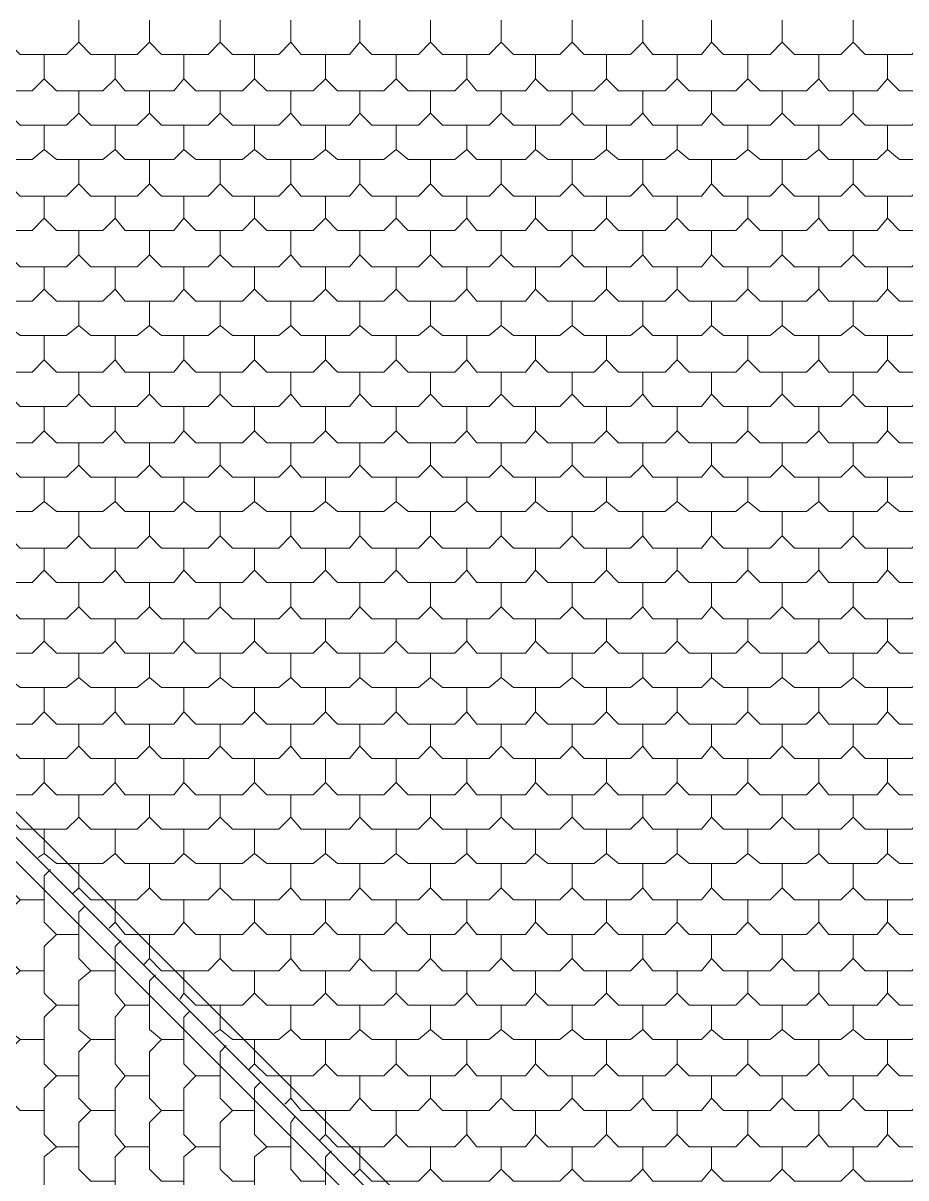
# Model space of a CAD drawing. Header units: millimetres. Extents: x 0 to 80.9, y 0 to 43.9.
# Drawn here: x 14.97 to 20.57, y 23.28 to 30.6 of the extents above; entities that cross this region are included whole.
import ezdxf

# ---------------------------------------------------------------- set-up
doc = ezdxf.new("R2010")
doc.units = ezdxf.units.MM
doc.layers.add('PDF_014408$BL-ROOF', color=7, linetype='Continuous')

msp = doc.modelspace()

# ---------------------------------------------------------------- linework, layer by layer
at = {"layer": 'PDF_014408$BL-ROOF', "lineweight": 9}
for points in [[(9.0781, 31.2862), (18.5409, 21.8234), (26.2342, 21.8234), (26.2342, 29.427), (49.2758, 29.427), (49.2758, 22.862), (66.5345, 22.862), (66.5345, 22.4132), (75.4074, 31.2862)], [(9.0781, 12.3606), (18.5409, 21.8234), (9.0781, 31.2862)]]:
    msp.add_lwpolyline(points, close=True, dxfattribs=at)
for points in [[(26.2342, 21.9388), (18.5922, 21.9388), (9.232, 31.2862)], [(9.0781, 31.1323), (18.3871, 21.8234), (9.0781, 12.5273)], [(14.8738, 30.4784), (14.9507, 30.4015), (15.2456, 30.4015), (15.3225, 30.4784), (15.3225, 30.6194)], [(15.3225, 30.4784), (15.3995, 30.4015), (15.6944, 30.4015), (15.7713, 30.4784), (15.7713, 30.6194)], [(15.7713, 30.4784), (15.8483, 30.4015), (16.1432, 30.4015), (16.2201, 30.4784), (16.2201, 30.6194)], [(16.2201, 30.4784), (16.297, 30.4015), (16.5919, 30.4015), (16.6689, 30.4784), (16.6689, 30.6194)], [(16.6689, 30.4784), (16.733, 30.4015), (17.0407, 30.4015), (17.1048, 30.4784), (17.1048, 30.6194)], [(17.1048, 30.4784), (17.1818, 30.4015), (17.4767, 30.4015), (17.5536, 30.4784), (17.5536, 30.6194)], [(17.5536, 30.4784), (17.6305, 30.4015), (17.9255, 30.4015), (18.0024, 30.4784), (18.0024, 30.6194)], [(18.0024, 30.4784), (18.0793, 30.4015), (18.3742, 30.4015), (18.4512, 30.4784), (18.4512, 30.6194)], [(18.4512, 30.4784), (18.5281, 30.4015), (18.823, 30.4015), (18.8999, 30.4784), (18.8999, 30.6194)], [(18.8999, 30.4784), (18.964, 30.4015), (19.2718, 30.4015), (19.3359, 30.4784), (19.3359, 30.6194)], [(19.3359, 30.4784), (19.4128, 30.4015), (19.7077, 30.4015), (19.7847, 30.4784), (19.7847, 30.6194)], [(19.7847, 30.4784), (19.8616, 30.4015), (20.1565, 30.4015), (20.2334, 30.4784), (20.2334, 30.6194)], [(20.2334, 30.4784), (20.3104, 30.4015), (20.6053, 30.4015), (20.6822, 30.4784), (20.6822, 30.6194)], [(14.6558, 30.2476), (14.7327, 30.1707), (15.0276, 30.1707), (15.1046, 30.2476), (15.1046, 30.4015)], [(15.1046, 30.2476), (15.1815, 30.1707), (15.4764, 30.1707), (15.5533, 30.2476), (15.5533, 30.4015)], [(15.5533, 30.2476), (15.6175, 30.1707), (15.9252, 30.1707), (15.9893, 30.2476), (15.9893, 30.4015)], [(15.9893, 30.2476), (16.0662, 30.1707), (16.3611, 30.1707), (16.4381, 30.2476), (16.4381, 30.4015)], [(16.4381, 30.2476), (16.515, 30.1707), (16.8099, 30.1707), (16.8869, 30.2476), (16.8869, 30.4015)], [(16.8869, 30.2476), (16.9638, 30.1707), (17.2587, 30.1707), (17.3356, 30.2476), (17.3356, 30.4015)], [(17.3356, 30.2476), (17.4126, 30.1707), (17.7075, 30.1707), (17.7844, 30.2476), (17.7844, 30.4015)], [(17.7844, 30.2476), (17.8485, 30.1707), (18.1563, 30.1707), (18.2204, 30.2476), (18.2204, 30.4015)], [(18.2204, 30.2476), (18.2973, 30.1707), (18.5922, 30.1707), (18.6691, 30.2476), (18.6691, 30.4015)], [(18.6691, 30.2476), (18.7461, 30.1707), (19.041, 30.1707), (19.1179, 30.2476), (19.1179, 30.4015)], [(19.1179, 30.2476), (19.1948, 30.1707), (19.4898, 30.1707), (19.5667, 30.2476), (19.5667, 30.4015)], [(19.5667, 30.2476), (19.6436, 30.1707), (19.9385, 30.1707), (20.0155, 30.2476), (20.0155, 30.4015)], [(20.0155, 30.2476), (20.0796, 30.1707), (20.3873, 30.1707), (20.4514, 30.2476), (20.4514, 30.4015)], [(20.4514, 30.2476), (20.5284, 30.1707), (20.8233, 30.1707), (20.9002, 30.2476), (20.9002, 30.4015)], [(14.8738, 30.0296), (14.9507, 29.9527), (15.2456, 29.9527), (15.3225, 30.0296), (15.3225, 30.1707)], [(15.3225, 30.0296), (15.3995, 29.9527), (15.6944, 29.9527), (15.7713, 30.0296), (15.7713, 30.1707)], [(15.7713, 30.0296), (15.8483, 29.9527), (16.1432, 29.9527), (16.2201, 30.0296), (16.2201, 30.1707)], [(16.2201, 30.0296), (16.297, 29.9527), (16.5919, 29.9527), (16.6689, 30.0296), (16.6689, 30.1707)], [(16.6689, 30.0296), (16.733, 29.9527), (17.0407, 29.9527), (17.1048, 30.0296), (17.1048, 30.1707)], [(17.1048, 30.0296), (17.1818, 29.9527), (17.4767, 29.9527), (17.5536, 30.0296), (17.5536, 30.1707)], [(17.5536, 30.0296), (17.6305, 29.9527), (17.9255, 29.9527), (18.0024, 30.0296), (18.0024, 30.1707)], [(18.0024, 30.0296), (18.0793, 29.9527), (18.3742, 29.9527), (18.4512, 30.0296), (18.4512, 30.1707)], [(18.4512, 30.0296), (18.5281, 29.9527), (18.823, 29.9527), (18.8999, 30.0296), (18.8999, 30.1707)], [(18.8999, 30.0296), (18.964, 29.9527), (19.2718, 29.9527), (19.3359, 30.0296), (19.3359, 30.1707)], [(19.3359, 30.0296), (19.4128, 29.9527), (19.7077, 29.9527), (19.7847, 30.0296), (19.7847, 30.1707)], [(19.7847, 30.0296), (19.8616, 29.9527), (20.1565, 29.9527), (20.2334, 30.0296), (20.2334, 30.1707)], [(20.2334, 30.0296), (20.3104, 29.9527), (20.6053, 29.9527), (20.6822, 30.0296), (20.6822, 30.1707)], [(14.6558, 29.7988), (14.7327, 29.7347), (15.0276, 29.7347), (15.1046, 29.7988), (15.1046, 29.9527)], [(15.1046, 29.7988), (15.1815, 29.7347), (15.4764, 29.7347), (15.5533, 29.7988), (15.5533, 29.9527)], [(15.5533, 29.7988), (15.6175, 29.7347), (15.9252, 29.7347), (15.9893, 29.7988), (15.9893, 29.9527)], [(15.9893, 29.7988), (16.0662, 29.7347), (16.3611, 29.7347), (16.4381, 29.7988), (16.4381, 29.9527)], [(16.4381, 29.7988), (16.515, 29.7347), (16.8099, 29.7347), (16.8869, 29.7988), (16.8869, 29.9527)], [(16.8869, 29.7988), (16.9638, 29.7347), (17.2587, 29.7347), (17.3356, 29.7988), (17.3356, 29.9527)], [(17.3356, 29.7988), (17.4126, 29.7347), (17.7075, 29.7347), (17.7844, 29.7988), (17.7844, 29.9527)], [(17.7844, 29.7988), (17.8485, 29.7347), (18.1563, 29.7347), (18.2204, 29.7988), (18.2204, 29.9527)], [(18.2204, 29.7988), (18.2973, 29.7347), (18.5922, 29.7347), (18.6691, 29.7988), (18.6691, 29.9527)], [(18.6691, 29.7988), (18.7461, 29.7347), (19.041, 29.7347), (19.1179, 29.7988), (19.1179, 29.9527)], [(19.1179, 29.7988), (19.1948, 29.7347), (19.4898, 29.7347), (19.5667, 29.7988), (19.5667, 29.9527)], [(19.5667, 29.7988), (19.6436, 29.7347), (19.9385, 29.7347), (20.0155, 29.7988), (20.0155, 29.9527)], [(20.0155, 29.7988), (20.0796, 29.7347), (20.3873, 29.7347), (20.4514, 29.7988), (20.4514, 29.9527)], [(20.4514, 29.7988), (20.5284, 29.7347), (20.8233, 29.7347), (20.9002, 29.7988), (20.9002, 29.9527)], [(14.8738, 29.5808), (14.9507, 29.5039), (15.2456, 29.5039), (15.3225, 29.5808), (15.3225, 29.7347)], [(15.3225, 29.5808), (15.3995, 29.5039), (15.6944, 29.5039), (15.7713, 29.5808), (15.7713, 29.7347)], [(15.7713, 29.5808), (15.8483, 29.5039), (16.1432, 29.5039), (16.2201, 29.5808), (16.2201, 29.7347)], [(16.2201, 29.5808), (16.297, 29.5039), (16.5919, 29.5039), (16.6689, 29.5808), (16.6689, 29.7347)], [(16.6689, 29.5808), (16.733, 29.5039), (17.0407, 29.5039), (17.1048, 29.5808), (17.1048, 29.7347)], [(17.1048, 29.5808), (17.1818, 29.5039), (17.4767, 29.5039), (17.5536, 29.5808), (17.5536, 29.7347)], [(17.5536, 29.5808), (17.6305, 29.5039), (17.9255, 29.5039), (18.0024, 29.5808), (18.0024, 29.7347)], [(18.0024, 29.5808), (18.0793, 29.5039), (18.3742, 29.5039), (18.4512, 29.5808), (18.4512, 29.7347)], [(18.4512, 29.5808), (18.5281, 29.5039), (18.823, 29.5039), (18.8999, 29.5808), (18.8999, 29.7347)], [(18.8999, 29.5808), (18.964, 29.5039), (19.2718, 29.5039), (19.3359, 29.5808), (19.3359, 29.7347)], [(19.3359, 29.5808), (19.4128, 29.5039), (19.7077, 29.5039), (19.7847, 29.5808), (19.7847, 29.7347)], [(19.7847, 29.5808), (19.8616, 29.5039), (20.1565, 29.5039), (20.2334, 29.5808), (20.2334, 29.7347)], [(20.2334, 29.5808), (20.3104, 29.5039), (20.6053, 29.5039), (20.6822, 29.5808), (20.6822, 29.7347)], [(14.6558, 29.3629), (14.7327, 29.2859), (15.0276, 29.2859), (15.1046, 29.3629), (15.1046, 29.5039)], [(15.1046, 29.3629), (15.1815, 29.2859), (15.4764, 29.2859), (15.5533, 29.3629), (15.5533, 29.5039)], [(15.5533, 29.3629), (15.6175, 29.2859), (15.9252, 29.2859), (15.9893, 29.3629), (15.9893, 29.5039)], [(15.9893, 29.3629), (16.0662, 29.2859), (16.3611, 29.2859), (16.4381, 29.3629), (16.4381, 29.5039)], [(16.4381, 29.3629), (16.515, 29.2859), (16.8099, 29.2859), (16.8869, 29.3629), (16.8869, 29.5039)], [(16.8869, 29.3629), (16.9638, 29.2859), (17.2587, 29.2859), (17.3356, 29.3629), (17.3356, 29.5039)], [(17.3356, 29.3629), (17.4126, 29.2859), (17.7075, 29.2859), (17.7844, 29.3629), (17.7844, 29.5039)], [(17.7844, 29.3629), (17.8485, 29.2859), (18.1563, 29.2859), (18.2204, 29.3629), (18.2204, 29.5039)], [(18.2204, 29.3629), (18.2973, 29.2859), (18.5922, 29.2859), (18.6691, 29.3629), (18.6691, 29.5039)], [(18.6691, 29.3629), (18.7461, 29.2859), (19.041, 29.2859), (19.1179, 29.3629), (19.1179, 29.5039)], [(19.1179, 29.3629), (19.1948, 29.2859), (19.4898, 29.2859), (19.5667, 29.3629), (19.5667, 29.5039)], [(19.5667, 29.3629), (19.6436, 29.2859), (19.9385, 29.2859), (20.0155, 29.3629), (20.0155, 29.5039)], [(20.0155, 29.3629), (20.0796, 29.2859), (20.3873, 29.2859), (20.4514, 29.3629), (20.4514, 29.5039)], [(20.4514, 29.3629), (20.5284, 29.2859), (20.8233, 29.2859), (20.9002, 29.3629), (20.9002, 29.5039)], [(14.8738, 29.1321), (14.9507, 29.0551), (15.2456, 29.0551), (15.3225, 29.1321), (15.3225, 29.2859)], [(15.3225, 29.1321), (15.3995, 29.0551), (15.6944, 29.0551), (15.7713, 29.1321), (15.7713, 29.2859)], [(15.7713, 29.1321), (15.8483, 29.0551), (16.1432, 29.0551), (16.2201, 29.1321), (16.2201, 29.2859)], [(16.2201, 29.1321), (16.297, 29.0551), (16.5919, 29.0551), (16.6689, 29.1321), (16.6689, 29.2859)], [(16.6689, 29.1321), (16.733, 29.0551), (17.0407, 29.0551), (17.1048, 29.1321), (17.1048, 29.2859)], [(17.1048, 29.1321), (17.1818, 29.0551), (17.4767, 29.0551), (17.5536, 29.1321), (17.5536, 29.2859)], [(17.5536, 29.1321), (17.6305, 29.0551), (17.9255, 29.0551), (18.0024, 29.1321), (18.0024, 29.2859)], [(18.0024, 29.1321), (18.0793, 29.0551), (18.3742, 29.0551), (18.4512, 29.1321), (18.4512, 29.2859)], [(18.4512, 29.1321), (18.5281, 29.0551), (18.823, 29.0551), (18.8999, 29.1321), (18.8999, 29.2859)], [(18.8999, 29.1321), (18.964, 29.0551), (19.2718, 29.0551), (19.3359, 29.1321), (19.3359, 29.2859)], [(19.3359, 29.1321), (19.4128, 29.0551), (19.7077, 29.0551), (19.7847, 29.1321), (19.7847, 29.2859)], [(19.7847, 29.1321), (19.8616, 29.0551), (20.1565, 29.0551), (20.2334, 29.1321), (20.2334, 29.2859)], [(20.2334, 29.1321), (20.3104, 29.0551), (20.6053, 29.0551), (20.6822, 29.1321), (20.6822, 29.2859)], [(14.6558, 28.9141), (14.7327, 28.8372), (15.0276, 28.8372), (15.1046, 28.9141), (15.1046, 29.0551)], [(15.1046, 28.9141), (15.1815, 28.8372), (15.4764, 28.8372), (15.5533, 28.9141), (15.5533, 29.0551)], [(15.5533, 28.9141), (15.6175, 28.8372), (15.9252, 28.8372), (15.9893, 28.9141), (15.9893, 29.0551)], [(15.9893, 28.9141), (16.0662, 28.8372), (16.3611, 28.8372), (16.4381, 28.9141), (16.4381, 29.0551)], [(16.4381, 28.9141), (16.515, 28.8372), (16.8099, 28.8372), (16.8869, 28.9141), (16.8869, 29.0551)], [(16.8869, 28.9141), (16.9638, 28.8372), (17.2587, 28.8372), (17.3356, 28.9141), (17.3356, 29.0551)], [(17.3356, 28.9141), (17.4126, 28.8372), (17.7075, 28.8372), (17.7844, 28.9141), (17.7844, 29.0551)], [(17.7844, 28.9141), (17.8485, 28.8372), (18.1563, 28.8372), (18.2204, 28.9141), (18.2204, 29.0551)], [(18.2204, 28.9141), (18.2973, 28.8372), (18.5922, 28.8372), (18.6691, 28.9141), (18.6691, 29.0551)], [(18.6691, 28.9141), (18.7461, 28.8372), (19.041, 28.8372), (19.1179, 28.9141), (19.1179, 29.0551)], [(19.1179, 28.9141), (19.1948, 28.8372), (19.4898, 28.8372), (19.5667, 28.9141), (19.5667, 29.0551)], [(19.5667, 28.9141), (19.6436, 28.8372), (19.9385, 28.8372), (20.0155, 28.9141), (20.0155, 29.0551)], [(20.0155, 28.9141), (20.0796, 28.8372), (20.3873, 28.8372), (20.4514, 28.9141), (20.4514, 29.0551)], [(20.4514, 28.9141), (20.5284, 28.8372), (20.8233, 28.8372), (20.9002, 28.9141), (20.9002, 29.0551)], [(14.8738, 28.6833), (14.9507, 28.6192), (15.2456, 28.6192), (15.3225, 28.6833), (15.3225, 28.8372)], [(15.3225, 28.6833), (15.3995, 28.6192), (15.6944, 28.6192), (15.7713, 28.6833), (15.7713, 28.8372)], [(15.7713, 28.6833), (15.8483, 28.6192), (16.1432, 28.6192), (16.2201, 28.6833), (16.2201, 28.8372)], [(16.2201, 28.6833), (16.297, 28.6192), (16.5919, 28.6192), (16.6689, 28.6833), (16.6689, 28.8372)], [(16.6689, 28.6833), (16.733, 28.6192), (17.0407, 28.6192), (17.1048, 28.6833), (17.1048, 28.8372)], [(17.1048, 28.6833), (17.1818, 28.6192), (17.4767, 28.6192), (17.5536, 28.6833), (17.5536, 28.8372)], [(17.5536, 28.6833), (17.6305, 28.6192), (17.9255, 28.6192), (18.0024, 28.6833), (18.0024, 28.8372)], [(18.0024, 28.6833), (18.0793, 28.6192), (18.3742, 28.6192), (18.4512, 28.6833), (18.4512, 28.8372)], [(18.4512, 28.6833), (18.5281, 28.6192), (18.823, 28.6192), (18.8999, 28.6833), (18.8999, 28.8372)], [(18.8999, 28.6833), (18.964, 28.6192), (19.2718, 28.6192), (19.3359, 28.6833), (19.3359, 28.8372)], [(19.3359, 28.6833), (19.4128, 28.6192), (19.7077, 28.6192), (19.7847, 28.6833), (19.7847, 28.8372)], [(19.7847, 28.6833), (19.8616, 28.6192), (20.1565, 28.6192), (20.2334, 28.6833), (20.2334, 28.8372)], [(20.2334, 28.6833), (20.3104, 28.6192), (20.6053, 28.6192), (20.6822, 28.6833), (20.6822, 28.8372)], [(14.6558, 28.4653), (14.7327, 28.3884), (15.0276, 28.3884), (15.1046, 28.4653), (15.1046, 28.6192)], [(15.1046, 28.4653), (15.1815, 28.3884), (15.4764, 28.3884), (15.5533, 28.4653), (15.5533, 28.6192)], [(15.5533, 28.4653), (15.6175, 28.3884), (15.9252, 28.3884), (15.9893, 28.4653), (15.9893, 28.6192)], [(15.9893, 28.4653), (16.0662, 28.3884), (16.3611, 28.3884), (16.4381, 28.4653), (16.4381, 28.6192)], [(16.4381, 28.4653), (16.515, 28.3884), (16.8099, 28.3884), (16.8869, 28.4653), (16.8869, 28.6192)], [(16.8869, 28.4653), (16.9638, 28.3884), (17.2587, 28.3884), (17.3356, 28.4653), (17.3356, 28.6192)], [(17.3356, 28.4653), (17.4126, 28.3884), (17.7075, 28.3884), (17.7844, 28.4653), (17.7844, 28.6192)], [(17.7844, 28.4653), (17.8485, 28.3884), (18.1563, 28.3884), (18.2204, 28.4653), (18.2204, 28.6192)], [(18.2204, 28.4653), (18.2973, 28.3884), (18.5922, 28.3884), (18.6691, 28.4653), (18.6691, 28.6192)], [(18.6691, 28.4653), (18.7461, 28.3884), (19.041, 28.3884), (19.1179, 28.4653), (19.1179, 28.6192)], [(19.1179, 28.4653), (19.1948, 28.3884), (19.4898, 28.3884), (19.5667, 28.4653), (19.5667, 28.6192)], [(19.5667, 28.4653), (19.6436, 28.3884), (19.9385, 28.3884), (20.0155, 28.4653), (20.0155, 28.6192)], [(20.0155, 28.4653), (20.0796, 28.3884), (20.3873, 28.3884), (20.4514, 28.4653), (20.4514, 28.6192)], [(20.4514, 28.4653), (20.5284, 28.3884), (20.8233, 28.3884), (20.9002, 28.4653), (20.9002, 28.6192)], [(14.8738, 28.2473), (14.9507, 28.1704), (15.2456, 28.1704), (15.3225, 28.2473), (15.3225, 28.3884)], [(15.3225, 28.2473), (15.3995, 28.1704), (15.6944, 28.1704), (15.7713, 28.2473), (15.7713, 28.3884)], [(15.7713, 28.2473), (15.8483, 28.1704), (16.1432, 28.1704), (16.2201, 28.2473), (16.2201, 28.3884)], [(16.2201, 28.2473), (16.297, 28.1704), (16.5919, 28.1704), (16.6689, 28.2473), (16.6689, 28.3884)], [(16.6689, 28.2473), (16.733, 28.1704), (17.0407, 28.1704), (17.1048, 28.2473), (17.1048, 28.3884)], [(17.1048, 28.2473), (17.1818, 28.1704), (17.4767, 28.1704), (17.5536, 28.2473), (17.5536, 28.3884)], [(17.5536, 28.2473), (17.6305, 28.1704), (17.9255, 28.1704), (18.0024, 28.2473), (18.0024, 28.3884)], [(18.0024, 28.2473), (18.0793, 28.1704), (18.3742, 28.1704), (18.4512, 28.2473), (18.4512, 28.3884)], [(18.4512, 28.2473), (18.5281, 28.1704), (18.823, 28.1704), (18.8999, 28.2473), (18.8999, 28.3884)], [(18.8999, 28.2473), (18.964, 28.1704), (19.2718, 28.1704), (19.3359, 28.2473), (19.3359, 28.3884)], [(19.3359, 28.2473), (19.4128, 28.1704), (19.7077, 28.1704), (19.7847, 28.2473), (19.7847, 28.3884)], [(19.7847, 28.2473), (19.8616, 28.1704), (20.1565, 28.1704), (20.2334, 28.2473), (20.2334, 28.3884)], [(20.2334, 28.2473), (20.3104, 28.1704), (20.6053, 28.1704), (20.6822, 28.2473), (20.6822, 28.3884)], [(14.6558, 28.0165), (14.7327, 27.9396), (15.0276, 27.9396), (15.1046, 28.0165), (15.1046, 28.1704)], [(15.1046, 28.0165), (15.1815, 27.9396), (15.4764, 27.9396), (15.5533, 28.0165), (15.5533, 28.1704)], [(15.5533, 28.0165), (15.6175, 27.9396), (15.9252, 27.9396), (15.9893, 28.0165), (15.9893, 28.1704)], [(15.9893, 28.0165), (16.0662, 27.9396), (16.3611, 27.9396), (16.4381, 28.0165), (16.4381, 28.1704)], [(16.4381, 28.0165), (16.515, 27.9396), (16.8099, 27.9396), (16.8869, 28.0165), (16.8869, 28.1704)], [(16.8869, 28.0165), (16.9638, 27.9396), (17.2587, 27.9396), (17.3356, 28.0165), (17.3356, 28.1704)], [(17.3356, 28.0165), (17.4126, 27.9396), (17.7075, 27.9396), (17.7844, 28.0165), (17.7844, 28.1704)], [(17.7844, 28.0165), (17.8485, 27.9396), (18.1563, 27.9396), (18.2204, 28.0165), (18.2204, 28.1704)], [(18.2204, 28.0165), (18.2973, 27.9396), (18.5922, 27.9396), (18.6691, 28.0165), (18.6691, 28.1704)], [(18.6691, 28.0165), (18.7461, 27.9396), (19.041, 27.9396), (19.1179, 28.0165), (19.1179, 28.1704)], [(19.1179, 28.0165), (19.1948, 27.9396), (19.4898, 27.9396), (19.5667, 28.0165), (19.5667, 28.1704)], [(19.5667, 28.0165), (19.6436, 27.9396), (19.9385, 27.9396), (20.0155, 28.0165), (20.0155, 28.1704)], [(20.0155, 28.0165), (20.0796, 27.9396), (20.3873, 27.9396), (20.4514, 28.0165), (20.4514, 28.1704)], [(20.4514, 28.0165), (20.5284, 27.9396), (20.8233, 27.9396), (20.9002, 28.0165), (20.9002, 28.1704)], [(14.8738, 27.7986), (14.9507, 27.7216), (15.2456, 27.7216), (15.3225, 27.7986), (15.3225, 27.9396)], [(15.3225, 27.7986), (15.3995, 27.7216), (15.6944, 27.7216), (15.7713, 27.7986), (15.7713, 27.9396)], [(15.7713, 27.7986), (15.8483, 27.7216), (16.1432, 27.7216), (16.2201, 27.7986), (16.2201, 27.9396)], [(16.2201, 27.7986), (16.297, 27.7216), (16.5919, 27.7216), (16.6689, 27.7986), (16.6689, 27.9396)], [(16.6689, 27.7986), (16.733, 27.7216), (17.0407, 27.7216), (17.1048, 27.7986), (17.1048, 27.9396)], [(17.1048, 27.7986), (17.1818, 27.7216), (17.4767, 27.7216), (17.5536, 27.7986), (17.5536, 27.9396)], [(17.5536, 27.7986), (17.6305, 27.7216), (17.9255, 27.7216), (18.0024, 27.7986), (18.0024, 27.9396)], [(18.0024, 27.7986), (18.0793, 27.7216), (18.3742, 27.7216), (18.4512, 27.7986), (18.4512, 27.9396)], [(18.4512, 27.7986), (18.5281, 27.7216), (18.823, 27.7216), (18.8999, 27.7986), (18.8999, 27.9396)], [(18.8999, 27.7986), (18.964, 27.7216), (19.2718, 27.7216), (19.3359, 27.7986), (19.3359, 27.9396)], [(19.3359, 27.7986), (19.4128, 27.7216), (19.7077, 27.7216), (19.7847, 27.7986), (19.7847, 27.9396)], [(19.7847, 27.7986), (19.8616, 27.7216), (20.1565, 27.7216), (20.2334, 27.7986), (20.2334, 27.9396)], [(20.2334, 27.7986), (20.3104, 27.7216), (20.6053, 27.7216), (20.6822, 27.7986), (20.6822, 27.9396)], [(14.6558, 27.5678), (14.7327, 27.5036), (15.0276, 27.5036), (15.1046, 27.5678), (15.1046, 27.7216)], [(15.1046, 27.5678), (15.1815, 27.5036), (15.4764, 27.5036), (15.5533, 27.5678), (15.5533, 27.7216)], [(15.5533, 27.5678), (15.6175, 27.5036), (15.9252, 27.5036), (15.9893, 27.5678), (15.9893, 27.7216)], [(15.9893, 27.5678), (16.0662, 27.5036), (16.3611, 27.5036), (16.4381, 27.5678), (16.4381, 27.7216)], [(16.4381, 27.5678), (16.515, 27.5036), (16.8099, 27.5036), (16.8869, 27.5678), (16.8869, 27.7216)], [(16.8869, 27.5678), (16.9638, 27.5036), (17.2587, 27.5036), (17.3356, 27.5678), (17.3356, 27.7216)], [(17.3356, 27.5678), (17.4126, 27.5036), (17.7075, 27.5036), (17.7844, 27.5678), (17.7844, 27.7216)], [(17.7844, 27.5678), (17.8485, 27.5036), (18.1563, 27.5036), (18.2204, 27.5678), (18.2204, 27.7216)], [(18.2204, 27.5678), (18.2973, 27.5036), (18.5922, 27.5036), (18.6691, 27.5678), (18.6691, 27.7216)], [(18.6691, 27.5678), (18.7461, 27.5036), (19.041, 27.5036), (19.1179, 27.5678), (19.1179, 27.7216)], [(19.1179, 27.5678), (19.1948, 27.5036), (19.4898, 27.5036), (19.5667, 27.5678), (19.5667, 27.7216)], [(19.5667, 27.5678), (19.6436, 27.5036), (19.9385, 27.5036), (20.0155, 27.5678), (20.0155, 27.7216)], [(20.0155, 27.5678), (20.0796, 27.5036), (20.3873, 27.5036), (20.4514, 27.5678), (20.4514, 27.7216)], [(20.4514, 27.5678), (20.5284, 27.5036), (20.8233, 27.5036), (20.9002, 27.5678), (20.9002, 27.7216)], [(14.8738, 27.3498), (14.9507, 27.2728), (15.2456, 27.2728), (15.3225, 27.3498), (15.3225, 27.5036)], [(15.3225, 27.3498), (15.3995, 27.2728), (15.6944, 27.2728), (15.7713, 27.3498), (15.7713, 27.5036)], [(15.7713, 27.3498), (15.8483, 27.2728), (16.1432, 27.2728), (16.2201, 27.3498), (16.2201, 27.5036)], [(16.2201, 27.3498), (16.297, 27.2728), (16.5919, 27.2728), (16.6689, 27.3498), (16.6689, 27.5036)], [(16.6689, 27.3498), (16.733, 27.2728), (17.0407, 27.2728), (17.1048, 27.3498), (17.1048, 27.5036)], [(17.1048, 27.3498), (17.1818, 27.2728), (17.4767, 27.2728), (17.5536, 27.3498), (17.5536, 27.5036)], [(17.5536, 27.3498), (17.6305, 27.2728), (17.9255, 27.2728), (18.0024, 27.3498), (18.0024, 27.5036)], [(18.0024, 27.3498), (18.0793, 27.2728), (18.3742, 27.2728), (18.4512, 27.3498), (18.4512, 27.5036)], [(18.4512, 27.3498), (18.5281, 27.2728), (18.823, 27.2728), (18.8999, 27.3498), (18.8999, 27.5036)], [(18.8999, 27.3498), (18.964, 27.2728), (19.2718, 27.2728), (19.3359, 27.3498), (19.3359, 27.5036)], [(19.3359, 27.3498), (19.4128, 27.2728), (19.7077, 27.2728), (19.7847, 27.3498), (19.7847, 27.5036)], [(19.7847, 27.3498), (19.8616, 27.2728), (20.1565, 27.2728), (20.2334, 27.3498), (20.2334, 27.5036)], [(20.2334, 27.3498), (20.3104, 27.2728), (20.6053, 27.2728), (20.6822, 27.3498), (20.6822, 27.5036)], [(14.6558, 27.1318), (14.7327, 27.0549), (15.0276, 27.0549), (15.1046, 27.1318), (15.1046, 27.2728)], [(15.1046, 27.1318), (15.1815, 27.0549), (15.4764, 27.0549), (15.5533, 27.1318), (15.5533, 27.2728)], [(15.5533, 27.1318), (15.6175, 27.0549), (15.9252, 27.0549), (15.9893, 27.1318), (15.9893, 27.2728)], [(15.9893, 27.1318), (16.0662, 27.0549), (16.3611, 27.0549), (16.4381, 27.1318), (16.4381, 27.2728)], [(16.4381, 27.1318), (16.515, 27.0549), (16.8099, 27.0549), (16.8869, 27.1318), (16.8869, 27.2728)], [(16.8869, 27.1318), (16.9638, 27.0549), (17.2587, 27.0549), (17.3356, 27.1318), (17.3356, 27.2728)], [(17.3356, 27.1318), (17.4126, 27.0549), (17.7075, 27.0549), (17.7844, 27.1318), (17.7844, 27.2728)], [(17.7844, 27.1318), (17.8485, 27.0549), (18.1563, 27.0549), (18.2204, 27.1318), (18.2204, 27.2728)], [(18.2204, 27.1318), (18.2973, 27.0549), (18.5922, 27.0549), (18.6691, 27.1318), (18.6691, 27.2728)], [(18.6691, 27.1318), (18.7461, 27.0549), (19.041, 27.0549), (19.1179, 27.1318), (19.1179, 27.2728)], [(19.1179, 27.1318), (19.1948, 27.0549), (19.4898, 27.0549), (19.5667, 27.1318), (19.5667, 27.2728)], [(19.5667, 27.1318), (19.6436, 27.0549), (19.9385, 27.0549), (20.0155, 27.1318), (20.0155, 27.2728)], [(20.0155, 27.1318), (20.0796, 27.0549), (20.3873, 27.0549), (20.4514, 27.1318), (20.4514, 27.2728)], [(20.4514, 27.1318), (20.5284, 27.0549), (20.8233, 27.0549), (20.9002, 27.1318), (20.9002, 27.2728)], [(14.8738, 26.901), (14.9507, 26.8241), (15.2456, 26.8241), (15.3225, 26.901), (15.3225, 27.0549)], [(15.3225, 26.901), (15.3995, 26.8241), (15.6944, 26.8241), (15.7713, 26.901), (15.7713, 27.0549)], [(15.7713, 26.901), (15.8483, 26.8241), (16.1432, 26.8241), (16.2201, 26.901), (16.2201, 27.0549)], [(16.2201, 26.901), (16.297, 26.8241), (16.5919, 26.8241), (16.6689, 26.901), (16.6689, 27.0549)], [(16.6689, 26.901), (16.733, 26.8241), (17.0407, 26.8241), (17.1048, 26.901), (17.1048, 27.0549)], [(17.1048, 26.901), (17.1818, 26.8241), (17.4767, 26.8241), (17.5536, 26.901), (17.5536, 27.0549)], [(17.5536, 26.901), (17.6305, 26.8241), (17.9255, 26.8241), (18.0024, 26.901), (18.0024, 27.0549)], [(18.0024, 26.901), (18.0793, 26.8241), (18.3742, 26.8241), (18.4512, 26.901), (18.4512, 27.0549)], [(18.4512, 26.901), (18.5281, 26.8241), (18.823, 26.8241), (18.8999, 26.901), (18.8999, 27.0549)], [(18.8999, 26.901), (18.964, 26.8241), (19.2718, 26.8241), (19.3359, 26.901), (19.3359, 27.0549)], [(19.3359, 26.901), (19.4128, 26.8241), (19.7077, 26.8241), (19.7847, 26.901), (19.7847, 27.0549)], [(19.7847, 26.901), (19.8616, 26.8241), (20.1565, 26.8241), (20.2334, 26.901), (20.2334, 27.0549)], [(20.2334, 26.901), (20.3104, 26.8241), (20.6053, 26.8241), (20.6822, 26.901), (20.6822, 27.0549)], [(14.6558, 26.683), (14.7327, 26.6061), (15.0276, 26.6061), (15.1046, 26.683), (15.1046, 26.8241)], [(15.1046, 26.683), (15.1815, 26.6061), (15.4764, 26.6061), (15.5533, 26.683), (15.5533, 26.8241)], [(15.5533, 26.683), (15.6175, 26.6061), (15.9252, 26.6061), (15.9893, 26.683), (15.9893, 26.8241)], [(15.9893, 26.683), (16.0662, 26.6061), (16.3611, 26.6061), (16.4381, 26.683), (16.4381, 26.8241)], [(16.4381, 26.683), (16.515, 26.6061), (16.8099, 26.6061), (16.8869, 26.683), (16.8869, 26.8241)], [(16.8869, 26.683), (16.9638, 26.6061), (17.2587, 26.6061), (17.3356, 26.683), (17.3356, 26.8241)], [(17.3356, 26.683), (17.4126, 26.6061), (17.7075, 26.6061), (17.7844, 26.683), (17.7844, 26.8241)], [(17.7844, 26.683), (17.8485, 26.6061), (18.1563, 26.6061), (18.2204, 26.683), (18.2204, 26.8241)], [(18.2204, 26.683), (18.2973, 26.6061), (18.5922, 26.6061), (18.6691, 26.683), (18.6691, 26.8241)], [(18.6691, 26.683), (18.7461, 26.6061), (19.041, 26.6061), (19.1179, 26.683), (19.1179, 26.8241)], [(19.1179, 26.683), (19.1948, 26.6061), (19.4898, 26.6061), (19.5667, 26.683), (19.5667, 26.8241)], [(19.5667, 26.683), (19.6436, 26.6061), (19.9385, 26.6061), (20.0155, 26.683), (20.0155, 26.8241)], [(20.0155, 26.683), (20.0796, 26.6061), (20.3873, 26.6061), (20.4514, 26.683), (20.4514, 26.8241)], [(20.4514, 26.683), (20.5284, 26.6061), (20.8233, 26.6061), (20.9002, 26.683), (20.9002, 26.8241)], [(14.8738, 26.4522), (14.9507, 26.3881), (15.2456, 26.3881), (15.3225, 26.4522), (15.3225, 26.6061)], [(15.3225, 26.4522), (15.3995, 26.3881), (15.6944, 26.3881), (15.7713, 26.4522), (15.7713, 26.6061)], [(15.7713, 26.4522), (15.8483, 26.3881), (16.1432, 26.3881), (16.2201, 26.4522), (16.2201, 26.6061)], [(16.2201, 26.4522), (16.297, 26.3881), (16.5919, 26.3881), (16.6689, 26.4522), (16.6689, 26.6061)], [(16.6689, 26.4522), (16.733, 26.3881), (17.0407, 26.3881), (17.1048, 26.4522), (17.1048, 26.6061)], [(17.1048, 26.4522), (17.1818, 26.3881), (17.4767, 26.3881), (17.5536, 26.4522), (17.5536, 26.6061)], [(17.5536, 26.4522), (17.6305, 26.3881), (17.9255, 26.3881), (18.0024, 26.4522), (18.0024, 26.6061)], [(18.0024, 26.4522), (18.0793, 26.3881), (18.3742, 26.3881), (18.4512, 26.4522), (18.4512, 26.6061)], [(18.4512, 26.4522), (18.5281, 26.3881), (18.823, 26.3881), (18.8999, 26.4522), (18.8999, 26.6061)], [(18.8999, 26.4522), (18.964, 26.3881), (19.2718, 26.3881), (19.3359, 26.4522), (19.3359, 26.6061)], [(19.3359, 26.4522), (19.4128, 26.3881), (19.7077, 26.3881), (19.7847, 26.4522), (19.7847, 26.6061)], [(19.7847, 26.4522), (19.8616, 26.3881), (20.1565, 26.3881), (20.2334, 26.4522), (20.2334, 26.6061)], [(20.2334, 26.4522), (20.3104, 26.3881), (20.6053, 26.3881), (20.6822, 26.4522), (20.6822, 26.6061)], [(14.6558, 26.2342), (14.7327, 26.1573), (15.0276, 26.1573), (15.1046, 26.2342), (15.1046, 26.3881)], [(15.1046, 26.2342), (15.1815, 26.1573), (15.4764, 26.1573), (15.5533, 26.2342), (15.5533, 26.3881)], [(15.5533, 26.2342), (15.6175, 26.1573), (15.9252, 26.1573), (15.9893, 26.2342), (15.9893, 26.3881)], [(15.9893, 26.2342), (16.0662, 26.1573), (16.3611, 26.1573), (16.4381, 26.2342), (16.4381, 26.3881)], [(16.4381, 26.2342), (16.515, 26.1573), (16.8099, 26.1573), (16.8869, 26.2342), (16.8869, 26.3881)], [(16.8869, 26.2342), (16.9638, 26.1573), (17.2587, 26.1573), (17.3356, 26.2342), (17.3356, 26.3881)], [(17.3356, 26.2342), (17.4126, 26.1573), (17.7075, 26.1573), (17.7844, 26.2342), (17.7844, 26.3881)], [(17.7844, 26.2342), (17.8485, 26.1573), (18.1563, 26.1573), (18.2204, 26.2342), (18.2204, 26.3881)], [(18.2204, 26.2342), (18.2973, 26.1573), (18.5922, 26.1573), (18.6691, 26.2342), (18.6691, 26.3881)], [(18.6691, 26.2342), (18.7461, 26.1573), (19.041, 26.1573), (19.1179, 26.2342), (19.1179, 26.3881)], [(19.1179, 26.2342), (19.1948, 26.1573), (19.4898, 26.1573), (19.5667, 26.2342), (19.5667, 26.3881)], [(19.5667, 26.2342), (19.6436, 26.1573), (19.9385, 26.1573), (20.0155, 26.2342), (20.0155, 26.3881)], [(20.0155, 26.2342), (20.0796, 26.1573), (20.3873, 26.1573), (20.4514, 26.2342), (20.4514, 26.3881)], [(20.4514, 26.2342), (20.5284, 26.1573), (20.8233, 26.1573), (20.9002, 26.2342), (20.9002, 26.3881)], [(14.8738, 26.0163), (14.9507, 25.9393), (15.2456, 25.9393), (15.3225, 26.0163), (15.3225, 26.1573)], [(15.3225, 26.0163), (15.3995, 25.9393), (15.6944, 25.9393), (15.7713, 26.0163), (15.7713, 26.1573)], [(15.7713, 26.0163), (15.8483, 25.9393), (16.1432, 25.9393), (16.2201, 26.0163), (16.2201, 26.1573)], [(16.2201, 26.0163), (16.297, 25.9393), (16.5919, 25.9393), (16.6689, 26.0163), (16.6689, 26.1573)], [(16.6689, 26.0163), (16.733, 25.9393), (17.0407, 25.9393), (17.1048, 26.0163), (17.1048, 26.1573)], [(17.1048, 26.0163), (17.1818, 25.9393), (17.4767, 25.9393), (17.5536, 26.0163), (17.5536, 26.1573)], [(17.5536, 26.0163), (17.6305, 25.9393), (17.9255, 25.9393), (18.0024, 26.0163), (18.0024, 26.1573)], [(18.0024, 26.0163), (18.0793, 25.9393), (18.3742, 25.9393), (18.4512, 26.0163), (18.4512, 26.1573)], [(18.4512, 26.0163), (18.5281, 25.9393), (18.823, 25.9393), (18.8999, 26.0163), (18.8999, 26.1573)], [(18.8999, 26.0163), (18.964, 25.9393), (19.2718, 25.9393), (19.3359, 26.0163), (19.3359, 26.1573)], [(19.3359, 26.0163), (19.4128, 25.9393), (19.7077, 25.9393), (19.7847, 26.0163), (19.7847, 26.1573)], [(19.7847, 26.0163), (19.8616, 25.9393), (20.1565, 25.9393), (20.2334, 26.0163), (20.2334, 26.1573)], [(20.2334, 26.0163), (20.3104, 25.9393), (20.6053, 25.9393), (20.6822, 26.0163), (20.6822, 26.1573)], [(14.6558, 25.7855), (14.7327, 25.7085), (15.0276, 25.7085), (15.1046, 25.7855), (15.1046, 25.9393)], [(15.1046, 25.7855), (15.1815, 25.7085), (15.4764, 25.7085), (15.5533, 25.7855), (15.5533, 25.9393)], [(15.5533, 25.7855), (15.6175, 25.7085), (15.9252, 25.7085), (15.9893, 25.7855), (15.9893, 25.9393)], [(15.9893, 25.7855), (16.0662, 25.7085), (16.3611, 25.7085), (16.4381, 25.7855), (16.4381, 25.9393)], [(16.4381, 25.7855), (16.515, 25.7085), (16.8099, 25.7085), (16.8869, 25.7855), (16.8869, 25.9393)], [(16.8869, 25.7855), (16.9638, 25.7085), (17.2587, 25.7085), (17.3356, 25.7855), (17.3356, 25.9393)], [(17.3356, 25.7855), (17.4126, 25.7085), (17.7075, 25.7085), (17.7844, 25.7855), (17.7844, 25.9393)], [(17.7844, 25.7855), (17.8485, 25.7085), (18.1563, 25.7085), (18.2204, 25.7855), (18.2204, 25.9393)], [(18.2204, 25.7855), (18.2973, 25.7085), (18.5922, 25.7085), (18.6691, 25.7855), (18.6691, 25.9393)], [(18.6691, 25.7855), (18.7461, 25.7085), (19.041, 25.7085), (19.1179, 25.7855), (19.1179, 25.9393)], [(19.1179, 25.7855), (19.1948, 25.7085), (19.4898, 25.7085), (19.5667, 25.7855), (19.5667, 25.9393)], [(19.5667, 25.7855), (19.6436, 25.7085), (19.9385, 25.7085), (20.0155, 25.7855), (20.0155, 25.9393)], [(20.0155, 25.7855), (20.0796, 25.7085), (20.3873, 25.7085), (20.4514, 25.7855), (20.4514, 25.9393)], [(20.4514, 25.7855), (20.5284, 25.7085), (20.8233, 25.7085), (20.9002, 25.7855), (20.9002, 25.9393)], [(14.8738, 25.5675), (14.9507, 25.4906), (15.2456, 25.4906), (15.3225, 25.5675), (15.3225, 25.7085)], [(15.3225, 25.5675), (15.3995, 25.4906), (15.6944, 25.4906), (15.7713, 25.5675), (15.7713, 25.7085)], [(15.7713, 25.5675), (15.8483, 25.4906), (16.1432, 25.4906), (16.2201, 25.5675), (16.2201, 25.7085)], [(16.2201, 25.5675), (16.297, 25.4906), (16.5919, 25.4906), (16.6689, 25.5675), (16.6689, 25.7085)], [(16.6689, 25.5675), (16.733, 25.4906), (17.0407, 25.4906), (17.1048, 25.5675), (17.1048, 25.7085)], [(17.1048, 25.5675), (17.1818, 25.4906), (17.4767, 25.4906), (17.5536, 25.5675), (17.5536, 25.7085)], [(17.5536, 25.5675), (17.6305, 25.4906), (17.9255, 25.4906), (18.0024, 25.5675), (18.0024, 25.7085)], [(18.0024, 25.5675), (18.0793, 25.4906), (18.3742, 25.4906), (18.4512, 25.5675), (18.4512, 25.7085)], [(18.4512, 25.5675), (18.5281, 25.4906), (18.823, 25.4906), (18.8999, 25.5675), (18.8999, 25.7085)], [(18.8999, 25.5675), (18.964, 25.4906), (19.2718, 25.4906), (19.3359, 25.5675), (19.3359, 25.7085)], [(19.3359, 25.5675), (19.4128, 25.4906), (19.7077, 25.4906), (19.7847, 25.5675), (19.7847, 25.7085)], [(19.7847, 25.5675), (19.8616, 25.4906), (20.1565, 25.4906), (20.2334, 25.5675), (20.2334, 25.7085)], [(20.2334, 25.5675), (20.3104, 25.4906), (20.6053, 25.4906), (20.6822, 25.5675), (20.6822, 25.7085)], [(15.0661, 25.311), (15.1046, 25.3367), (15.1046, 25.4906)], [(15.1046, 25.3367), (15.1815, 25.2726), (15.4764, 25.2726), (15.5533, 25.3367), (15.5533, 25.4906)], [(15.5533, 25.3367), (15.6175, 25.2726), (15.9252, 25.2726), (15.9893, 25.3367), (15.9893, 25.4906)], [(15.9893, 25.3367), (16.0662, 25.2726), (16.3611, 25.2726), (16.4381, 25.3367), (16.4381, 25.4906)], [(16.4381, 25.3367), (16.515, 25.2726), (16.8099, 25.2726), (16.8869, 25.3367), (16.8869, 25.4906)], [(16.8869, 25.3367), (16.9638, 25.2726), (17.2587, 25.2726), (17.3356, 25.3367), (17.3356, 25.4906)], [(17.3356, 25.3367), (17.4126, 25.2726), (17.7075, 25.2726), (17.7844, 25.3367), (17.7844, 25.4906)], [(17.7844, 25.3367), (17.8485, 25.2726), (18.1563, 25.2726), (18.2204, 25.3367), (18.2204, 25.4906)], [(18.2204, 25.3367), (18.2973, 25.2726), (18.5922, 25.2726), (18.6691, 25.3367), (18.6691, 25.4906)], [(18.6691, 25.3367), (18.7461, 25.2726), (19.041, 25.2726), (19.1179, 25.3367), (19.1179, 25.4906)], [(19.1179, 25.3367), (19.1948, 25.2726), (19.4898, 25.2726), (19.5667, 25.3367), (19.5667, 25.4906)], [(19.5667, 25.3367), (19.6436, 25.2726), (19.9385, 25.2726), (20.0155, 25.3367), (20.0155, 25.4906)], [(20.0155, 25.3367), (20.0796, 25.2726), (20.3873, 25.2726), (20.4514, 25.3367), (20.4514, 25.4906)], [(20.4514, 25.3367), (20.5284, 25.2726), (20.8233, 25.2726), (20.9002, 25.3367), (20.9002, 25.4906)], [(14.9122, 25.4521), (14.8738, 25.4136), (14.8738, 25.1187), (14.9507, 25.0418), (15.1046, 25.0418)], [(15.2841, 25.0802), (15.3225, 25.1187), (15.3225, 25.2726)], [(15.3225, 25.1187), (15.3995, 25.0418), (15.6944, 25.0418), (15.7713, 25.1187), (15.7713, 25.2726)], [(15.7713, 25.1187), (15.8483, 25.0418), (16.1432, 25.0418), (16.2201, 25.1187), (16.2201, 25.2726)], [(16.2201, 25.1187), (16.297, 25.0418), (16.5919, 25.0418), (16.6689, 25.1187), (16.6689, 25.2726)], [(16.6689, 25.1187), (16.733, 25.0418), (17.0407, 25.0418), (17.1048, 25.1187), (17.1048, 25.2726)], [(17.1048, 25.1187), (17.1818, 25.0418), (17.4767, 25.0418), (17.5536, 25.1187), (17.5536, 25.2726)], [(17.5536, 25.1187), (17.6305, 25.0418), (17.9255, 25.0418), (18.0024, 25.1187), (18.0024, 25.2726)], [(18.0024, 25.1187), (18.0793, 25.0418), (18.3742, 25.0418), (18.4512, 25.1187), (18.4512, 25.2726)], [(18.4512, 25.1187), (18.5281, 25.0418), (18.823, 25.0418), (18.8999, 25.1187), (18.8999, 25.2726)], [(18.8999, 25.1187), (18.964, 25.0418), (19.2718, 25.0418), (19.3359, 25.1187), (19.3359, 25.2726)], [(19.3359, 25.1187), (19.4128, 25.0418), (19.7077, 25.0418), (19.7847, 25.1187), (19.7847, 25.2726)], [(19.7847, 25.1187), (19.8616, 25.0418), (20.1565, 25.0418), (20.2334, 25.1187), (20.2334, 25.2726)], [(20.2334, 25.1187), (20.3104, 25.0418), (20.6053, 25.0418), (20.6822, 25.1187), (20.6822, 25.2726)], [(15.143, 25.2341), (15.1046, 25.1956), (15.1046, 24.9007), (15.1815, 24.8238), (15.3225, 24.8238)], [(14.9507, 25.0418), (14.8738, 24.9648), (14.8738, 24.6699), (14.9507, 24.593), (15.1046, 24.593)], [(15.5149, 24.8623), (15.5533, 24.9007), (15.5533, 25.0418)], [(15.5533, 24.9007), (15.6175, 24.8238), (15.9252, 24.8238), (15.9893, 24.9007), (15.9893, 25.0418)], [(15.9893, 24.9007), (16.0662, 24.8238), (16.3611, 24.8238), (16.4381, 24.9007), (16.4381, 25.0418)], [(16.4381, 24.9007), (16.515, 24.8238), (16.8099, 24.8238), (16.8869, 24.9007), (16.8869, 25.0418)], [(16.8869, 24.9007), (16.9638, 24.8238), (17.2587, 24.8238), (17.3356, 24.9007), (17.3356, 25.0418)], [(17.3356, 24.9007), (17.4126, 24.8238), (17.7075, 24.8238), (17.7844, 24.9007), (17.7844, 25.0418)], [(17.7844, 24.9007), (17.8485, 24.8238), (18.1563, 24.8238), (18.2204, 24.9007), (18.2204, 25.0418)], [(18.2204, 24.9007), (18.2973, 24.8238), (18.5922, 24.8238), (18.6691, 24.9007), (18.6691, 25.0418)], [(18.6691, 24.9007), (18.7461, 24.8238), (19.041, 24.8238), (19.1179, 24.9007), (19.1179, 25.0418)], [(19.1179, 24.9007), (19.1948, 24.8238), (19.4898, 24.8238), (19.5667, 24.9007), (19.5667, 25.0418)], [(19.5667, 24.9007), (19.6436, 24.8238), (19.9385, 24.8238), (20.0155, 24.9007), (20.0155, 25.0418)], [(20.0155, 24.9007), (20.0796, 24.8238), (20.3873, 24.8238), (20.4514, 24.9007), (20.4514, 25.0418)], [(20.4514, 24.9007), (20.5284, 24.8238), (20.8233, 24.8238), (20.9002, 24.9007), (20.9002, 25.0418)], [(15.361, 25.0033), (15.3225, 24.9648), (15.3225, 24.6699), (15.3995, 24.593), (15.5533, 24.593)], [(15.1815, 24.8238), (15.1046, 24.7469), (15.1046, 24.452), (15.1815, 24.375), (15.3225, 24.375)], [(15.7329, 24.6315), (15.7713, 24.6699), (15.7713, 24.8238)], [(15.7713, 24.6699), (15.8483, 24.593), (16.1432, 24.593), (16.2201, 24.6699), (16.2201, 24.8238)], [(16.2201, 24.6699), (16.297, 24.593), (16.5919, 24.593), (16.6689, 24.6699), (16.6689, 24.8238)], [(16.6689, 24.6699), (16.733, 24.593), (17.0407, 24.593), (17.1048, 24.6699), (17.1048, 24.8238)], [(17.1048, 24.6699), (17.1818, 24.593), (17.4767, 24.593), (17.5536, 24.6699), (17.5536, 24.8238)], [(17.5536, 24.6699), (17.6305, 24.593), (17.9255, 24.593), (18.0024, 24.6699), (18.0024, 24.8238)], [(18.0024, 24.6699), (18.0793, 24.593), (18.3742, 24.593), (18.4512, 24.6699), (18.4512, 24.8238)], [(18.4512, 24.6699), (18.5281, 24.593), (18.823, 24.593), (18.8999, 24.6699), (18.8999, 24.8238)], [(18.8999, 24.6699), (18.964, 24.593), (19.2718, 24.593), (19.3359, 24.6699), (19.3359, 24.8238)], [(19.3359, 24.6699), (19.4128, 24.593), (19.7077, 24.593), (19.7847, 24.6699), (19.7847, 24.8238)], [(19.7847, 24.6699), (19.8616, 24.593), (20.1565, 24.593), (20.2334, 24.6699), (20.2334, 24.8238)], [(20.2334, 24.6699), (20.3104, 24.593), (20.6053, 24.593), (20.6822, 24.6699), (20.6822, 24.8238)], [(15.5918, 24.7853), (15.5533, 24.7469), (15.5533, 24.452), (15.6175, 24.375), (15.7713, 24.375)], [(14.9507, 24.593), (14.8738, 24.5289), (14.8738, 24.2212), (14.9507, 24.157), (15.1046, 24.157)], [(15.3995, 24.593), (15.3225, 24.5289), (15.3225, 24.2212), (15.3995, 24.157), (15.5533, 24.157)], [(15.8098, 24.5674), (15.7713, 24.5289), (15.7713, 24.2212), (15.8483, 24.157), (15.9893, 24.157)], [(15.9637, 24.4135), (15.9893, 24.452), (15.9893, 24.593)], [(15.9893, 24.452), (16.0662, 24.375), (16.3611, 24.375), (16.4381, 24.452), (16.4381, 24.593)], [(16.4381, 24.452), (16.515, 24.375), (16.8099, 24.375), (16.8869, 24.452), (16.8869, 24.593)], [(16.8869, 24.452), (16.9638, 24.375), (17.2587, 24.375), (17.3356, 24.452), (17.3356, 24.593)], [(17.3356, 24.452), (17.4126, 24.375), (17.7075, 24.375), (17.7844, 24.452), (17.7844, 24.593)], [(17.7844, 24.452), (17.8485, 24.375), (18.1563, 24.375), (18.2204, 24.452), (18.2204, 24.593)], [(18.2204, 24.452), (18.2973, 24.375), (18.5922, 24.375), (18.6691, 24.452), (18.6691, 24.593)], [(18.6691, 24.452), (18.7461, 24.375), (19.041, 24.375), (19.1179, 24.452), (19.1179, 24.593)], [(19.1179, 24.452), (19.1948, 24.375), (19.4898, 24.375), (19.5667, 24.452), (19.5667, 24.593)], [(19.5667, 24.452), (19.6436, 24.375), (19.9385, 24.375), (20.0155, 24.452), (20.0155, 24.593)], [(20.0155, 24.452), (20.0796, 24.375), (20.3873, 24.375), (20.4514, 24.452), (20.4514, 24.593)], [(20.4514, 24.452), (20.5284, 24.375), (20.8233, 24.375), (20.9002, 24.452), (20.9002, 24.593)], [(15.1815, 24.375), (15.1046, 24.2981), (15.1046, 24.0032), (15.1815, 23.9262), (15.3225, 23.9262)], [(15.6175, 24.375), (15.5533, 24.2981), (15.5533, 24.0032), (15.6175, 23.9262), (15.7713, 23.9262)], [(16.0278, 24.3366), (15.9893, 24.2981), (15.9893, 24.0032), (16.0662, 23.9262), (16.2201, 23.9262)], [(16.1816, 24.1955), (16.2201, 24.2212), (16.2201, 24.375)], [(16.2201, 24.2212), (16.297, 24.157), (16.5919, 24.157), (16.6689, 24.2212), (16.6689, 24.375)], [(16.6689, 24.2212), (16.733, 24.157), (17.0407, 24.157), (17.1048, 24.2212), (17.1048, 24.375)], [(17.1048, 24.2212), (17.1818, 24.157), (17.4767, 24.157), (17.5536, 24.2212), (17.5536, 24.375)], [(17.5536, 24.2212), (17.6305, 24.157), (17.9255, 24.157), (18.0024, 24.2212), (18.0024, 24.375)], [(18.0024, 24.2212), (18.0793, 24.157), (18.3742, 24.157), (18.4512, 24.2212), (18.4512, 24.375)], [(18.4512, 24.2212), (18.5281, 24.157), (18.823, 24.157), (18.8999, 24.2212), (18.8999, 24.375)], [(18.8999, 24.2212), (18.964, 24.157), (19.2718, 24.157), (19.3359, 24.2212), (19.3359, 24.375)], [(19.3359, 24.2212), (19.4128, 24.157), (19.7077, 24.157), (19.7847, 24.2212), (19.7847, 24.375)], [(19.7847, 24.2212), (19.8616, 24.157), (20.1565, 24.157), (20.2334, 24.2212), (20.2334, 24.375)], [(20.2334, 24.2212), (20.3104, 24.157), (20.6053, 24.157), (20.6822, 24.2212), (20.6822, 24.375)], [(14.9507, 24.157), (14.8738, 24.0801), (14.8738, 23.7852), (14.9507, 23.7083), (15.1046, 23.7083)], [(15.3995, 24.157), (15.3225, 24.0801), (15.3225, 23.7852), (15.3995, 23.7083), (15.5533, 23.7083)], [(15.8483, 24.157), (15.7713, 24.0801), (15.7713, 23.7852), (15.8483, 23.7083), (15.9893, 23.7083)], [(16.3996, 23.9647), (16.4381, 24.0032), (16.4381, 24.157)], [(16.4381, 24.0032), (16.515, 23.9262), (16.8099, 23.9262), (16.8869, 24.0032), (16.8869, 24.157)], [(16.8869, 24.0032), (16.9638, 23.9262), (17.2587, 23.9262), (17.3356, 24.0032), (17.3356, 24.157)], [(17.3356, 24.0032), (17.4126, 23.9262), (17.7075, 23.9262), (17.7844, 24.0032), (17.7844, 24.157)], [(17.7844, 24.0032), (17.8485, 23.9262), (18.1563, 23.9262), (18.2204, 24.0032), (18.2204, 24.157)], [(18.2204, 24.0032), (18.2973, 23.9262), (18.5922, 23.9262), (18.6691, 24.0032), (18.6691, 24.157)], [(18.6691, 24.0032), (18.7461, 23.9262), (19.041, 23.9262), (19.1179, 24.0032), (19.1179, 24.157)], [(19.1179, 24.0032), (19.1948, 23.9262), (19.4898, 23.9262), (19.5667, 24.0032), (19.5667, 24.157)], [(19.5667, 24.0032), (19.6436, 23.9262), (19.9385, 23.9262), (20.0155, 24.0032), (20.0155, 24.157)], [(20.0155, 24.0032), (20.0796, 23.9262), (20.3873, 23.9262), (20.4514, 24.0032), (20.4514, 24.157)], [(20.4514, 24.0032), (20.5284, 23.9262), (20.8233, 23.9262), (20.9002, 24.0032), (20.9002, 24.157)], [(16.2586, 24.1186), (16.2201, 24.0801), (16.2201, 23.7852), (16.297, 23.7083), (16.4381, 23.7083)], [(15.1815, 23.9262), (15.1046, 23.8493), (15.1046, 23.5544), (15.1815, 23.4775), (15.3225, 23.4775)], [(15.6175, 23.9262), (15.5533, 23.8493), (15.5533, 23.5544), (15.6175, 23.4775), (15.7713, 23.4775)], [(16.0662, 23.9262), (15.9893, 23.8493), (15.9893, 23.5544), (16.0662, 23.4775), (16.2201, 23.4775)], [(16.4765, 23.8878), (16.4381, 23.8493), (16.4381, 23.5544), (16.515, 23.4775), (16.6689, 23.4775)], [(16.6304, 23.7467), (16.6689, 23.7852), (16.6689, 23.9262)], [(16.6689, 23.7852), (16.733, 23.7083), (17.0407, 23.7083), (17.1048, 23.7852), (17.1048, 23.9262)], [(17.1048, 23.7852), (17.1818, 23.7083), (17.4767, 23.7083), (17.5536, 23.7852), (17.5536, 23.9262)], [(17.5536, 23.7852), (17.6305, 23.7083), (17.9255, 23.7083), (18.0024, 23.7852), (18.0024, 23.9262)], [(18.0024, 23.7852), (18.0793, 23.7083), (18.3742, 23.7083), (18.4512, 23.7852), (18.4512, 23.9262)], [(18.4512, 23.7852), (18.5281, 23.7083), (18.823, 23.7083), (18.8999, 23.7852), (18.8999, 23.9262)], [(18.8999, 23.7852), (18.964, 23.7083), (19.2718, 23.7083), (19.3359, 23.7852), (19.3359, 23.9262)], [(19.3359, 23.7852), (19.4128, 23.7083), (19.7077, 23.7083), (19.7847, 23.7852), (19.7847, 23.9262)], [(19.7847, 23.7852), (19.8616, 23.7083), (20.1565, 23.7083), (20.2334, 23.7852), (20.2334, 23.9262)], [(20.2334, 23.7852), (20.3104, 23.7083), (20.6053, 23.7083), (20.6822, 23.7852), (20.6822, 23.9262)], [(15.3995, 23.7083), (15.3225, 23.6313), (15.3225, 23.3364), (15.3995, 23.2595), (15.5533, 23.2595)], [(15.8483, 23.7083), (15.7713, 23.6313), (15.7713, 23.3364), (15.8483, 23.2595), (15.9893, 23.2595)], [(16.297, 23.7083), (16.2201, 23.6313), (16.2201, 23.3364), (16.297, 23.2595), (16.4381, 23.2595)], [(16.6945, 23.6698), (16.6689, 23.6313), (16.6689, 23.3364), (16.733, 23.2595), (16.8869, 23.2595)], [(16.8484, 23.5159), (16.8869, 23.5544), (16.8869, 23.7083)], [(16.8869, 23.5544), (16.9638, 23.4775), (17.2587, 23.4775), (17.3356, 23.5544), (17.3356, 23.7083)], [(17.3356, 23.5544), (17.4126, 23.4775), (17.7075, 23.4775), (17.7844, 23.5544), (17.7844, 23.7083)], [(17.7844, 23.5544), (17.8485, 23.4775), (18.1563, 23.4775), (18.2204, 23.5544), (18.2204, 23.7083)], [(18.2204, 23.5544), (18.2973, 23.4775), (18.5922, 23.4775), (18.6691, 23.5544), (18.6691, 23.7083)], [(18.6691, 23.5544), (18.7461, 23.4775), (19.041, 23.4775), (19.1179, 23.5544), (19.1179, 23.7083)], [(19.1179, 23.5544), (19.1948, 23.4775), (19.4898, 23.4775), (19.5667, 23.5544), (19.5667, 23.7083)], [(19.5667, 23.5544), (19.6436, 23.4775), (19.9385, 23.4775), (20.0155, 23.5544), (20.0155, 23.7083)], [(20.0155, 23.5544), (20.0796, 23.4775), (20.3873, 23.4775), (20.4514, 23.5544), (20.4514, 23.7083)], [(20.4514, 23.5544), (20.5284, 23.4775), (20.8233, 23.4775), (20.9002, 23.5544), (20.9002, 23.7083)], [(15.1815, 23.4775), (15.1046, 23.4134), (15.1046, 23.1056), (15.1815, 23.0415), (15.3225, 23.0415)], [(15.6175, 23.4775), (15.5533, 23.4134), (15.5533, 23.1056), (15.6175, 23.0415), (15.7713, 23.0415)], [(16.0662, 23.4775), (15.9893, 23.4134), (15.9893, 23.1056), (16.0662, 23.0415), (16.2201, 23.0415)], [(16.515, 23.4775), (16.4381, 23.4134), (16.4381, 23.1056), (16.515, 23.0415), (16.6689, 23.0415)], [(16.9253, 23.4518), (16.8869, 23.4134), (16.8869, 23.1056), (16.9638, 23.0415), (17.1048, 23.0415)], [(17.0664, 23.298), (17.1048, 23.3364), (17.1048, 23.4775)], [(17.1048, 23.3364), (17.1818, 23.2595), (17.4767, 23.2595), (17.5536, 23.3364), (17.5536, 23.4775)], [(17.5536, 23.3364), (17.6305, 23.2595), (17.9255, 23.2595), (18.0024, 23.3364), (18.0024, 23.4775)], [(18.0024, 23.3364), (18.0793, 23.2595), (18.3742, 23.2595), (18.4512, 23.3364), (18.4512, 23.4775)], [(18.4512, 23.3364), (18.5281, 23.2595), (18.823, 23.2595), (18.8999, 23.3364), (18.8999, 23.4775)], [(18.8999, 23.3364), (18.964, 23.2595), (19.2718, 23.2595), (19.3359, 23.3364), (19.3359, 23.4775)], [(19.3359, 23.3364), (19.4128, 23.2595), (19.7077, 23.2595), (19.7847, 23.3364), (19.7847, 23.4775)], [(19.7847, 23.3364), (19.8616, 23.2595), (20.1565, 23.2595), (20.2334, 23.3364), (20.2334, 23.4775)], [(20.2334, 23.3364), (20.3104, 23.2595), (20.6053, 23.2595), (20.6822, 23.3364), (20.6822, 23.4775)]]:
    msp.add_lwpolyline(points, dxfattribs=at)

doc.saveas('drawing.dxf')
